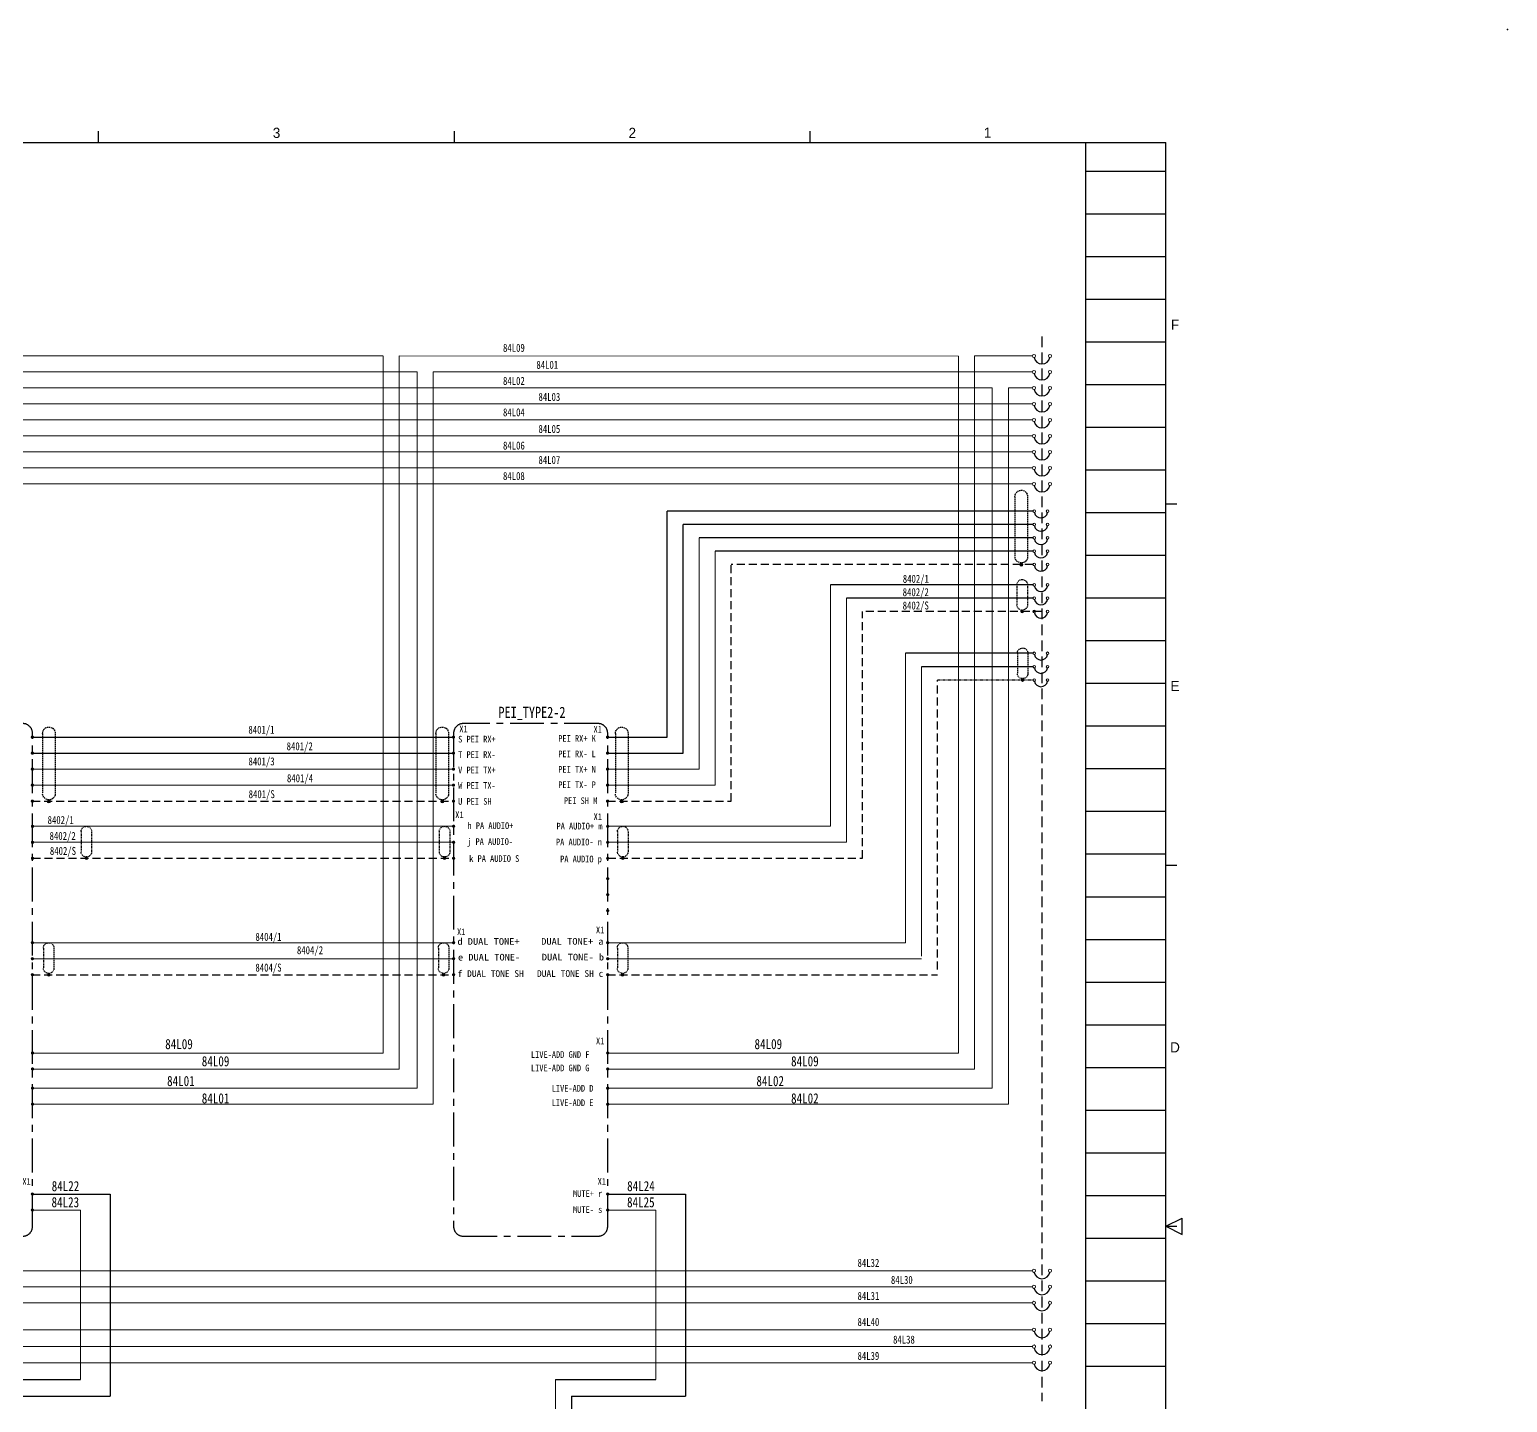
# Model space of a CAD drawing. Header units: millimetres. Extents: x 602 to 1213, y -129 to 311.
# Drawn here: x 935.5 to 1212.5, y 53.4 to 310.8 of the extents above; entities that cross this region are included whole.
import ezdxf
from ezdxf.enums import TextEntityAlignment as Align

# ---------------------------------------------------------------- set-up
doc = ezdxf.new("R2010")
doc.units = ezdxf.units.MM
for name, pattern in [('CENTER', [50.8, 31.75, -6.35, 6.35, -6.35]), ('DASHED', [0.75, 0.5, -0.25]), ('HIDDEN', [0.375, 0.25, -0.125])]:
    doc.linetypes.add(name, pattern=pattern)
for name, color, linetype, lineweight in [('1', 7, 'Continuous', 15), ('7', 7, 'Continuous', 15), ('ADDRESS', 85, 'Continuous', 15), ('GND', 252, 'Continuous', 15), ('LINE', 7, 'Continuous', 15), ('TEXT', 7, 'Continuous', 15)]:
    doc.layers.add(name, color=color, linetype=linetype, lineweight=lineweight)
for name, color, linetype in [('PA+', 116, 'Continuous'), ('SHIELD', 41, 'Continuous'), ('TX+', 1, 'Continuous'), ('TX-', 30, 'Continuous')]:
    doc.layers.add(name, color=color, linetype=linetype)
doc.styles.add('ROMANS', font='txt', dxfattribs={"height": 0.2})

# ---------------------------------------------------------------- blocks, each defined once
blk = doc.blocks.new('BALL')
at = {"layer": 'LINE'}
h = blk.add_hatch(color=256, dxfattribs=at)
h.paths.add_polyline_path([(203.75, 320.23, 0.41419), (203.5, 319.98), (203.75, 319.98)])
h.paths.add_polyline_path([(203.75, 320.23), (203.75, 319.98), (204, 319.98, 0.41419)])
h.paths.add_polyline_path([(204, 319.98, 0.00002), (204, 319.98), (203.5, 319.98, 1.00004)])
blk.add_circle((203.75, 319.98), 0.25, dxfattribs=at)
blk = doc.blocks.new('A$C38FC7A60')
at = {"layer": 'SHIELD', "linetype": 'HIDDEN'}
for p, q in [((-1.98, 10), (-1.98, 2.5)), ((0, 0), (0, 0.52))]:
    blk.add_line(p, q, dxfattribs=at)
for points in [[(-1.98, 10), (-1.98, 10), (-1.94, 10.52), (-1.94, 10.52), (-1.23, 12.78), (1.93, 12.35), (1.98, 10), (1.98, 10), (1.98, 2.5), (1.98, 2.5)], [(1.98, 2.5), (1.98, 2.5), (1.94, 1.98), (1.94, 1.98), (1.34, 0.01), (-1.34, 0.01), (-1.94, 1.98), (-1.94, 1.98), (-1.98, 2.5), (-1.98, 2.5)]]:
    blk.add_open_spline(points, degree=3, knots=[0, 0, 0, 0, 1, 1, 1, 2, 2, 2, 3, 3, 3, 3], dxfattribs=at)
at = {"layer": 'SHIELD', "linetype": 'HIDDEN', "xscale": -2, "yscale": 2, "zscale": 2}
blk.add_blockref('BALL', (407.5, -639.96), dxfattribs=at)

msp = doc.modelspace()

# ---------------------------------------------------------------- linework, layer by layer
at = {"color": 6, "linetype": 'Continuous'}
for p, q in [((948.48, 289.65), (948.48, 291.75)), ((1015.16, 289.65), (1015.16, 291.75)), ((1081.83, 289.65), (1081.83, 291.75)), ((1133.51, 276.25), (1148.51, 276.25)), ((1133.51, 260.25), (1148.51, 260.25)), ((1133.51, 244.25), (1148.51, 244.25)), ((1133.51, 228.25), (1148.51, 228.25)), ((1148.51, 221.92), (1150.56, 221.92)), ((1133.51, 212.25), (1148.51, 212.25)), ((1133.51, 196.25), (1148.51, 196.25)), ((1133.51, 180.25), (1148.51, 180.25)), ((1133.51, 164.25), (1148.51, 164.25)), ((1148.51, 154.18), (1150.56, 154.18)), ((1133.51, 148.25), (1148.51, 148.25)), ((1133.51, 132.25), (1148.51, 132.25)), ((1133.51, 116.25), (1148.51, 116.25)), ((1133.51, 100.25), (1148.51, 100.25)), ((1148.51, 86.45), (1150.56, 86.45)), ((1133.51, 84.25), (1148.51, 84.25)), ((1133.51, 68.25), (1148.51, 68.25))]:
    msp.add_line(p, q, dxfattribs=at)
at = {"color": 5, "linetype": 'Continuous'}
for p, q in [((615.11, 289.65), (1148.51, 289.65)), ((1133.51, -116.75), (1133.51, 289.65)), ((1148.51, -116.75), (1148.51, 289.65)), ((1133.51, 284.25), (1148.51, 284.25)), ((1133.51, 268.25), (1148.51, 268.25)), ((1133.51, 252.25), (1148.51, 252.25)), ((1133.51, 236.25), (1148.51, 236.25)), ((1133.51, 220.25), (1148.51, 220.25)), ((1133.51, 204.25), (1148.51, 204.25)), ((1133.51, 188.25), (1148.51, 188.25)), ((1133.51, 172.25), (1148.51, 172.25)), ((1133.51, 156.25), (1148.51, 156.25)), ((1133.51, 140.25), (1148.51, 140.25)), ((1133.51, 124.25), (1148.51, 124.25)), ((1133.51, 108.25), (1148.51, 108.25)), ((1133.51, 92.25), (1148.51, 92.25)), ((1133.51, 76.25), (1148.51, 76.25)), ((1133.51, 60.25), (1148.51, 60.25))]:
    msp.add_line(p, q, dxfattribs=at)
at = {"color": 1, "linetype": 'DASHED', "ltscale": 4}
msp.add_line((1125.27, 253.26), (1125.27, 53.68), dxfattribs=at)
for p, q in [((1123.59, 220.51), (1055.03, 220.51)), ((1123.59, 218.01), (1058.03, 218.01)), ((1123.59, 215.51), (1061.03, 215.51)), ((1123.59, 213.01), (1064.03, 213.01)), ((1123.59, 206.71), (1085.67, 206.71)), ((1123.59, 204.21), (1088.67, 204.21)), ((1123.59, 193.87), (1099.67, 193.87)), ((1123.59, 191.37), (1102.67, 191.37)), ((873.69, 57.74), (945.09, 57.74)), ((1034.08, 57.74), (1052.92, 57.74))]:
    msp.add_line(p, q)
at = {"color": 2, "linetype": 'Continuous'}
for p, q in [((1148.51, 86.45), (1151.53, 87.97)), ((1148.51, 86.45), (1151.53, 84.93)), ((1151.53, 84.93), (1151.53, 87.97))]:
    msp.add_line(p, q, dxfattribs=at)
at = {"color": 1, "linetype": 'CENTER', "ltscale": 0.2}
for points in [[(934.29, 180.7), (909.01, 180.7, 0.414214), (907.21, 178.9), (907.21, 86.4, 0.414214), (909.01, 84.6), (934.29, 84.6, 0.414214), (936.09, 86.4), (936.09, 178.9, 0.414214)], [(1042.09, 180.7), (1016.81, 180.7, 0.414214), (1015.01, 178.9), (1015.01, 86.4, 0.414214), (1016.81, 84.6), (1042.09, 84.6, 0.414214), (1043.89, 86.4), (1043.89, 178.9, 0.414214)]]:
    msp.add_lwpolyline(points, format="xyb", close=True, dxfattribs=at)
at = {"const_width": 0.3}
for points in [[(936.22, 178.16, -1), (935.92, 178.16, -1)], [(936.22, 178.16, -1), (935.92, 178.16, -1)], [(1015.14, 178.16, -1), (1014.84, 178.16, -1)], [(1015.14, 178.16, -1), (1014.84, 178.16, -1)], [(1044.02, 178.16, -1), (1043.72, 178.16, -1)], [(1044.02, 178.16, -1), (1043.72, 178.16, -1)], [(936.22, 175.16, -1), (935.92, 175.16, -1)], [(1015.14, 175.16, -1), (1014.84, 175.16, -1)], [(1044.02, 175.16, -1), (1043.72, 175.16, -1)], [(936.22, 172.16, -1), (935.92, 172.16, -1)], [(1015.14, 172.16, -1), (1014.84, 172.16, -1)], [(1044.02, 172.16, -1), (1043.72, 172.16, -1)], [(936.22, 169.16, -1), (935.92, 169.16, -1)], [(1015.14, 169.16, -1), (1014.84, 169.16, -1)], [(1044.02, 169.16, -1), (1043.72, 169.16, -1)], [(936.22, 166.16, -1), (935.92, 166.16, -1)], [(1015.14, 166.16, -1), (1014.84, 166.16, -1)], [(1044.02, 166.16, -1), (1043.72, 166.16, -1)], [(936.24, 161.44, -1), (935.94, 161.44, -1)], [(1014.86, 161.44, 1), (1015.16, 161.44, 1)], [(1044.04, 161.44, -1), (1043.74, 161.44, -1)], [(936.24, 158.44, -1), (935.94, 158.44, -1)], [(1014.86, 158.44, 1), (1015.16, 158.44, 1)], [(1044.04, 158.44, -1), (1043.74, 158.44, -1)], [(936.24, 155.44, -1), (935.94, 155.44, -1)], [(1014.86, 155.44, 1), (1015.16, 155.44, 1)], [(1044.04, 155.44, -1), (1043.74, 155.44, -1)], [(1044.04, 151.63, -1), (1043.74, 151.63, -1)], [(1044.04, 148.63, -1), (1043.74, 148.63, -1)], [(1044.04, 145.63, -1), (1043.74, 145.63, -1)], [(936.22, 139.61, -1), (935.92, 139.61, -1)], [(1015.16, 139.61, -1), (1014.86, 139.61, -1)], [(1044.04, 139.61, -1), (1043.74, 139.61, -1)], [(936.22, 136.61, -1), (935.92, 136.61, -1)], [(1015.16, 136.61, -1), (1014.86, 136.61, -1)], [(1044.04, 136.61, -1), (1043.74, 136.61, -1)], [(936.22, 133.61, -1), (935.92, 133.61, -1)], [(1015.16, 133.61, -1), (1014.86, 133.61, -1)], [(1044.04, 133.61, -1), (1043.74, 133.61, -1)], [(936.24, 118.94, -1), (935.94, 118.94, -1)], [(1044.04, 118.94, -1), (1043.74, 118.94, -1)], [(936.24, 115.94, -1), (935.94, 115.94, -1)], [(1044.04, 115.94, -1), (1043.74, 115.94, -1)], [(936.24, 112.34, -1), (935.94, 112.34, -1)], [(1044.04, 112.34, -1), (1043.74, 112.34, -1)], [(936.24, 109.34, -1), (935.94, 109.34, -1)], [(1044.04, 109.34, -1), (1043.74, 109.34, -1)], [(936.22, 92.49, 1), (935.92, 92.49, 1)], [(1044.04, 92.49, 1), (1043.74, 92.49, 1)], [(936.22, 89.49, -1), (935.92, 89.49, -1)], [(936.22, 89.49, -1), (935.92, 89.49, -1)], [(1044.04, 89.49, -1), (1043.74, 89.49, -1)], [(1044.04, 89.49, -1), (1043.74, 89.49, -1)]]:
    msp.add_lwpolyline(points, format="xyb", close=True, dxfattribs=at)
at = {"color": 0}
for centre, radius in [((1125.27, 249.62), 1.5), ((1125.27, 246.62), 1.5), ((1125.27, 243.62), 1.5), ((1125.27, 240.62), 1.5), ((1125.27, 237.62), 1.5), ((1125.27, 234.62), 1.5), ((1125.27, 231.62), 1.5), ((1125.27, 228.62), 1.5), ((1125.27, 225.62), 1.5), ((1125.09, 220.51), 1.25), ((1125.09, 218.01), 1.25), ((1125.09, 215.51), 1.25), ((1125.09, 213.01), 1.25), ((1125.09, 210.51), 1.25), ((1125.09, 206.71), 1.25), ((1125.09, 204.21), 1.25), ((1125.09, 201.71), 1.25), ((1125.09, 193.87), 1.25), ((1125.09, 191.37), 1.25), ((1125.09, 188.87), 1.25), ((1125.27, 78.11), 1.5), ((1125.27, 75.11), 1.5), ((1125.27, 72.11), 1.5), ((1125.27, 67.06), 1.5), ((1125.29, 63.91), 1.5), ((1125.27, 60.88), 1.5)]:
    msp.add_arc(centre, radius, 191.4783, 348.5217, dxfattribs=at)
msp.add_point((1212.51, 310.82), dxfattribs=at)
at = {"layer": '1'}
for p, q in [((1061.03, 215.51), (1061.03, 172.16)), ((1064.03, 213.01), (1064.03, 169.16)), ((1085.67, 206.71), (1085.67, 161.44)), ((1088.67, 204.21), (1088.67, 158.44)), ((1099.67, 193.87), (1099.67, 139.61)), ((1102.67, 191.37), (1102.67, 137.11)), ((1015.01, 172.16), (936.04, 172.16)), ((1061.03, 172.16), (1043.85, 172.16)), ((1015.01, 169.16), (936.04, 169.16)), ((1064.03, 169.16), (1043.85, 169.16)), ((1015.01, 161.44), (936.09, 161.44)), ((1085.67, 161.44), (1043.89, 161.44)), ((1015.01, 158.44), (936.09, 158.44)), ((1088.67, 158.44), (1043.89, 158.44)), ((1015.01, 139.61), (936.04, 139.61)), ((1099.67, 139.61), (1043.85, 139.61)), ((1015.01, 136.61), (936.04, 136.61)), ((1102.67, 136.61), (1043.85, 136.61)), ((936.09, 89.49), (945.09, 89.49)), ((1043.92, 89.49), (1052.92, 89.49))]:
    msp.add_line(p, q, dxfattribs=at)
at = {"layer": '7'}
for p, q in [((1123.47, 234.62), (908.73, 234.62)), ((707.9, 231.62), (1013.84, 231.62)), ((1123.47, 231.62), (1013.84, 231.62)), ((707.9, 228.62), (1123.47, 228.62)), ((707.9, 225.62), (1123.47, 225.62)), ((945.09, 89.49), (945.09, 57.74)), ((1052.92, 89.49), (1052.92, 57.74)), ((1034.08, 57.74), (1034.08, 24.44))]:
    msp.add_line(p, q, dxfattribs=at)
at = {"layer": 'ADDRESS'}
for p, q in [((707.9, 246.62), (1008.16, 246.62)), ((1008.16, 112.34), (1008.16, 246.62)), ((1011.16, 109.34), (1011.16, 246.62)), ((1011.16, 246.62), (1123.47, 246.62)), ((707.9, 243.62), (1115.97, 243.62)), ((1115.97, 112.34), (1115.97, 243.62)), ((1118.97, 109.34), (1118.97, 243.62)), ((1118.97, 243.62), (1123.47, 243.62)), ((707.9, 240.62), (1123.47, 240.62)), ((1011.16, 240.62), (1014.92, 240.62)), ((805.94, 237.62), (1123.47, 237.62)), ((936.09, 112.34), (1008.16, 112.34)), ((1043.89, 112.34), (1115.97, 112.34)), ((936.09, 109.34), (1011.16, 109.34)), ((1043.89, 109.34), (1118.97, 109.34)), ((707.9, 75.11), (1123.47, 75.11)), ((707.9, 72.11), (1123.47, 72.11)), ((707.93, 63.91), (1123.49, 63.91)), ((707.81, 60.88), (1123.47, 60.88))]:
    msp.add_line(p, q, dxfattribs=at)
at = {"layer": 'GND'}
for p, q in [((1001.8, 249.62), (707.9, 249.62)), ((1001.8, 118.94), (1001.8, 249.59)), ((1004.8, 115.94), (1004.8, 249.62)), ((1109.6, 249.59), (1004.8, 249.62)), ((1109.6, 118.94), (1109.6, 249.59)), ((1123.47, 249.62), (1112.6, 249.62)), ((1112.6, 115.94), (1112.6, 249.62)), ((936.09, 118.94), (1001.8, 118.94)), ((1043.89, 118.94), (1109.6, 118.94)), ((936.09, 115.94), (1004.8, 115.94)), ((1043.89, 115.94), (1112.6, 115.94)), ((1123.47, 78.11), (707.9, 78.11)), ((707.9, 67.06), (1123.47, 67.06))]:
    msp.add_line(p, q, dxfattribs=at)
at = {"layer": 'LINE', "color": 0}
for centre, radius in [((1123.77, 249.62), 0.3), ((1126.77, 249.62), 0.3), ((1123.77, 246.62), 0.3), ((1126.77, 246.62), 0.3), ((1123.77, 243.62), 0.3), ((1126.77, 243.62), 0.3), ((1123.77, 240.62), 0.3), ((1126.77, 240.62), 0.3), ((1123.77, 237.62), 0.3), ((1126.77, 237.62), 0.3), ((1123.77, 234.62), 0.3), ((1126.77, 234.62), 0.3), ((1123.77, 231.62), 0.3), ((1126.77, 231.62), 0.3), ((1123.77, 228.62), 0.3), ((1126.77, 228.62), 0.3), ((1123.77, 225.62), 0.3), ((1126.77, 225.62), 0.3), ((1123.84, 220.51), 0.25), ((1126.34, 220.51), 0.25), ((1123.84, 218.01), 0.25), ((1126.34, 218.01), 0.25), ((1123.84, 215.51), 0.25), ((1126.34, 215.51), 0.25), ((1123.84, 213.01), 0.25), ((1123.84, 210.51), 0.25), ((1126.34, 213.01), 0.25), ((1126.34, 210.51), 0.25), ((1123.84, 206.71), 0.25), ((1126.34, 206.71), 0.25), ((1123.84, 204.21), 0.25), ((1126.34, 204.21), 0.25), ((1123.84, 201.71), 0.25), ((1126.34, 201.71), 0.25), ((1123.84, 193.87), 0.25), ((1126.34, 193.87), 0.25), ((1123.84, 191.37), 0.25), ((1126.34, 191.37), 0.25), ((1123.84, 188.87), 0.25), ((1126.34, 188.87), 0.25), ((1123.77, 78.11), 0.3), ((1126.77, 78.11), 0.3), ((1123.77, 75.11), 0.3), ((1126.77, 75.11), 0.3), ((1123.77, 72.11), 0.3), ((1126.77, 72.11), 0.3), ((1123.77, 67.06), 0.3), ((1126.77, 67.06), 0.3), ((1123.79, 63.91), 0.3), ((1126.79, 63.91), 0.3), ((1123.77, 60.88), 0.3), ((1126.77, 60.88), 0.3)]:
    msp.add_circle(centre, radius, dxfattribs=at)
at = {"layer": 'PA+'}
for p, q in [((936.09, 92.49), (950.66, 92.49)), ((950.66, 92.49), (950.66, 54.61)), ((1043.92, 92.49), (1058.48, 92.49)), ((1058.48, 92.49), (1058.48, 54.61)), ((876.69, 54.61), (950.66, 54.61)), ((1037.08, 54.61), (1037.08, 21.44)), ((1037.08, 54.61), (1058.48, 54.61))]:
    msp.add_line(p, q, dxfattribs=at)
at = {"layer": 'SHIELD', "linetype": 'HIDDEN'}
for p, q in [((1120.21, 223.24), (1120.21, 212.01)), ((1121.4, 210.51), (1121.4, 210.82)), ((937.98, 178.84), (937.98, 167.62)), ((1011.7, 178.84), (1011.7, 167.62)), ((1045.33, 178.84), (1045.33, 167.62)), ((939.17, 166.12), (939.17, 166.43)), ((1012.89, 166.12), (1012.89, 166.43)), ((1046.52, 166.12), (1046.52, 166.43))]:
    msp.add_line(p, q, dxfattribs=at)
at = {"layer": 'SHIELD', "linetype": 'HIDDEN', "ltscale": 6}
for p, q in [((1067.03, 166.16), (1067.03, 210.51)), ((1123.59, 210.51), (1067.03, 210.51)), ((1125.27, 201.71), (1091.67, 201.71)), ((1091.67, 155.44), (1091.67, 201.71)), ((1105.67, 134.61), (1105.67, 188.87)), ((936.04, 166.16), (1015.01, 166.16)), ((1043.85, 166.16), (1067.03, 166.16)), ((936.09, 155.44), (1015.01, 155.44)), ((1043.89, 155.44), (1091.67, 155.44)), ((936.04, 133.61), (1015.01, 133.61)), ((1043.85, 133.61), (1105.67, 133.61))]:
    msp.add_line(p, q, dxfattribs=at)
at = {"layer": 'SHIELD', "linetype": 'HIDDEN', "ltscale": 0.3}
msp.add_line((1123.59, 188.87), (1105.67, 188.87), dxfattribs=at)
at = {"layer": 'SHIELD', "linetype": 'HIDDEN'}
for points in [[(1120.21, 223.24), (1120.21, 223.24), (1120.24, 223.55), (1120.24, 223.55), (1120.66, 224.9), (1122.56, 224.65), (1122.59, 223.24), (1122.59, 223.24), (1122.59, 212.01), (1122.59, 212.01)], [(1122.59, 212.01), (1122.59, 212.01), (1122.57, 211.7), (1122.57, 211.7), (1122.21, 210.52), (1120.6, 210.52), (1120.24, 211.7), (1120.24, 211.7), (1120.21, 212.01), (1120.21, 212.01)], [(937.98, 178.84), (937.98, 178.84), (938.01, 179.15), (938.01, 179.15), (938.43, 180.51), (940.33, 180.25), (940.36, 178.84), (940.36, 178.84), (940.36, 167.62), (940.36, 167.62)], [(1011.7, 178.84), (1011.7, 178.84), (1011.72, 179.15), (1011.72, 179.15), (1012.15, 180.51), (1014.05, 180.25), (1014.08, 178.84), (1014.08, 178.84), (1014.08, 167.62), (1014.08, 167.62)], [(1045.33, 178.84), (1045.33, 178.84), (1045.35, 179.15), (1045.35, 179.15), (1045.78, 180.51), (1047.68, 180.25), (1047.71, 178.84), (1047.71, 178.84), (1047.71, 167.62), (1047.71, 167.62)], [(940.36, 167.62), (940.36, 167.62), (940.34, 167.31), (940.34, 167.31), (939.98, 166.12), (938.37, 166.12), (938.01, 167.31), (938.01, 167.31), (937.98, 167.62), (937.98, 167.62)], [(1014.08, 167.62), (1014.08, 167.62), (1014.05, 167.31), (1014.05, 167.31), (1013.69, 166.12), (1012.08, 166.12), (1011.72, 167.31), (1011.72, 167.31), (1011.7, 167.62), (1011.7, 167.62)], [(1047.71, 167.62), (1047.71, 167.62), (1047.68, 167.31), (1047.68, 167.31), (1047.32, 166.12), (1045.71, 166.12), (1045.35, 167.31), (1045.35, 167.31), (1045.33, 167.62), (1045.33, 167.62)]]:
    msp.add_open_spline(points, degree=3, knots=[0, 0, 0, 0, 1, 1, 1, 2, 2, 2, 3, 3, 3, 3], dxfattribs=at)
at = {"layer": 'TX+'}
for p, q in [((1055.03, 178.16), (1055.03, 220.51)), ((936.07, 178.16), (1015.01, 178.16)), ((1043.87, 178.16), (1055.03, 178.16))]:
    msp.add_line(p, q, dxfattribs=at)
at = {"layer": 'TX-'}
for p, q in [((1058.03, 175.16), (1058.03, 218.01)), ((936.07, 175.16), (1015.01, 175.16)), ((1043.87, 175.16), (1058.03, 175.16))]:
    msp.add_line(p, q, dxfattribs=at)

# ---------------------------------------------------------------- block references
at = {"layer": '7', "xscale": 0.5, "yscale": 0.5, "zscale": 0.5}
for p in [(1121.57, 201.71), (1121.65, 188.87), (946.19, 155.44), (1013.32, 155.44), (1046.72, 155.44), (939.13, 133.61), (1013.14, 133.61), (1046.69, 133.61)]:
    msp.add_blockref('A$C38FC7A60', p, dxfattribs=at)
at = {"layer": 'SHIELD', "linetype": 'HIDDEN', "xscale": -1.199999999999818, "yscale": 1.199999999999875, "zscale": 1.199999999999875}
for p in [(1365.9, -173.46), (1183.67, -217.86), (1257.39, -217.86), (1291.02, -217.86)]:
    msp.add_blockref('BALL', p, dxfattribs=at)

# ---------------------------------------------------------------- texts
at = {"style": 'ROMANS', "width": 0.8}
for s, p in [('LIVE-ADD GND F', (1029.51, 118.66)), ('LIVE-ADD GND G', (1029.51, 116.14)), ('LIVE-ADD D', (1033.4, 112.32)), ('LIVE-ADD E', (1033.4, 109.62))]:
    msp.add_text(s, height=1.25, dxfattribs=at).set_placement(p, align=Align.MIDDLE_LEFT)
at = {"color": 4, "char_height": 1.9, "attachment_point": 5, "style": 'ROMANS'}
for s, insert in [('{\\fﾱﾼﾸﾲￃﾼ|b0|i0|c129|p49;3 }', (981.83, 291.44)), ('{\\fﾱﾼﾸﾲￃﾼ|b0|i0|c129|p49;2 }', (1048.5, 291.44)), ('{\\fﾱﾼﾸﾲￃﾼ|b0|i0|c129|p49;1 }', (1115.08, 291.48)), ('{\\fﾱﾼﾸﾲￃﾼ|b0|i0|c129|p49;F }', (1150.2, 255.47)), ('{\\fﾱﾼﾸﾲￃﾼ|b0|i0|c129|p49;E }', (1150.2, 187.74)), ('{\\fﾱﾼﾸﾲￃﾼ|b0|i0|c129|p49;D }', (1150.2, 120))]:
    msp.add_mtext(s, dxfattribs=dict(at, insert=insert))
at = {"layer": 'TEXT', "style": 'ROMANS', "width": 0.8}
for s, height, p in [('84L09', 1.5, (1028.35, 251.15)), ('84L01', 1.5, (1034.61, 247.96)), ('84L02', 1.5, (1028.35, 244.95)), ('84L03', 1.5, (1035, 241.95)), ('84L04', 1.5, (1028.35, 239.06)), ('84L05', 1.5, (1035, 235.94)), ('84L06', 1.5, (1028.35, 232.83)), ('84L07', 1.5, (1035, 230.12)), ('84L08', 1.5, (1028.35, 227.12)), ('8402/1', 1.5, (1104.09, 207.84)), ('8402/2', 1.5, (1104.07, 205.34)), ('8402/S', 1.5, (1104.07, 202.84)), ('8401/1', 1.5, (981.45, 179.55)), ('X1', 1.25, (1017.65, 179.71)), ('X1', 1.25, (1042.8, 179.63)), ('8401/2', 1.5, (988.62, 176.45)), ('8401/3', 1.5, (981.47, 173.62)), ('8401/4', 1.5, (988.68, 170.46)), ('8401/S', 1.5, (981.5, 167.47)), ('8402/1', 1.5, (943.82, 162.62)), ('X1', 1.25, (1016.88, 163.6)), ('X1', 1.25, (1042.81, 163.25)), ('h PA AUDIO+', 1.25, (1026.21, 161.56)), ('PA AUDIO+ m', 1.25, (1042.9, 161.47)), ('8402/2', 1.5, (944.19, 159.64)), ('j PA AUDIO-', 1.25, (1026.15, 158.58)), ('PA AUDIO- n', 1.25, (1042.8, 158.49)), ('8402/S', 1.5, (944.25, 156.83)), ('k PA AUDIO S', 1.25, (1027.32, 155.4)), ('PA AUDIO p', 1.25, (1042.8, 155.31)), ('8404/1', 1.5, (982.77, 140.72)), ('X1', 1.25, (1017.22, 141.66)), ('X1', 1.25, (1043.25, 142.01)), ('8404/2', 1.5, (990.55, 138.22)), ('8404/S', 1.5, (982.77, 134.96)), ('X1', 1.25, (1043.26, 121.21)), ('X1', 1.25, (935.76, 94.86)), ('X1', 1.25, (1043.57, 94.86)), ('MUTE+ r', 1.25, (1042.87, 92.6)), ('MUTE- s', 1.25, (1042.87, 89.6)), ('84L32', 1.5, (1094.79, 79.6)), ('84L30', 1.5, (1101.05, 76.41)), ('84L31', 1.5, (1094.79, 73.4)), ('84L40', 1.5, (1094.79, 68.52)), ('84L38', 1.5, (1101.45, 65.22)), ('84L39', 1.5, (1094.79, 62.16))]:
    msp.add_text(s, height=height, dxfattribs=at).set_placement(p, align=Align.MIDDLE_RIGHT)
at = {"layer": 'TEXT', "lineweight": 0, "style": 'ROMANS', "width": 0.8}
msp.add_text('PEI_TYPE2-2', height=2.1, dxfattribs=at).set_placement((1029.69, 181.76), align=Align.CENTER)
at = {"layer": 'TEXT', "style": 'ROMANS', "width": 0.8}
for s, p in [('S PEI RX+', (1015.86, 177.78)), ('PEI RX+ K', (1034.62, 177.91)), ('T PEI RX-', (1015.86, 174.89)), ('PEI RX- L', (1034.62, 175.02)), ('V PEI TX+', (1015.86, 171.99)), ('PEI TX+ N', (1034.62, 172.12)), ('W PEI TX-', (1015.86, 169.1)), ('PEI TX- P', (1034.62, 169.23)), ('U PEI SH', (1015.86, 166.11)), ('PEI SH M', (1035.68, 166.24))]:
    msp.add_text(s, height=1.25, dxfattribs=at).set_placement(p, align=Align.MIDDLE_LEFT)
at = {"layer": 'TEXT', "style": 'ROMANS'}
for s, width, p, p2 in [('d DUAL TONE+', 0.8, (1015.72, 139.23), (1027.38, 139.23)), ('DUAL TONE+ a', 0.8, (1031.43, 139.24), (1043.1, 139.24)), ('e DUAL TONE-', 0.8, (1015.82, 136.28), (1027.49, 136.28)), ('DUAL TONE- b', 0.8, (1031.54, 136.29), (1043.2, 136.29)), ('f DUAL TONE SH', 0.725011, (1015.77, 133.21), (1028.16, 133.21)), ('DUAL TONE SH c', 0.729065, (1030.63, 133.22), (1043.08, 133.22))]:
    msp.add_text(s, height=1.25, dxfattribs=dict(at, width=width)).set_placement(p, p2, align=Align.FIT)
at = {"layer": 'TEXT', "style": 'ROMANS', "width": 0.8}
for s, p in [('84L09', (963.55, 120.62)), ('84L09', (1073.99, 120.62)), ('84L09', (970.4, 117.4)), ('84L09', (1080.84, 117.4)), ('84L01', (963.9, 113.69)), ('84L02', (1074.34, 113.69)), ('84L01', (970.4, 110.44)), ('84L02', (1080.84, 110.44)), ('84L22', (942.27, 93.99)), ('84L24', (1050.12, 93.99)), ('84L23', (942.25, 90.97)), ('84L25', (1050.1, 90.97))]:
    msp.add_text(s, height=1.9, dxfattribs=at).set_placement(p, align=Align.MIDDLE_CENTER)

doc.saveas('drawing.dxf')
